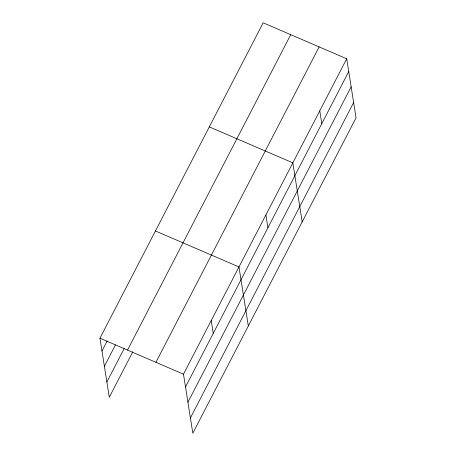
<?xml version="1.0" encoding="UTF-8"?>
<svg xmlns="http://www.w3.org/2000/svg" width="456" height="456" viewBox="0 0 456 456"><rect width="100%" height="100%" fill="white"/><g stroke="black" fill="none" stroke-linecap="round" stroke-linejoin="round"><path stroke-width="0.68" d="M132.799 351.815L109.292 397.239L99.944 338.215L263.175 22.8L346.708 58.761L356.056 117.785L192.825 433.2L183.477 374.176L346.708 58.761M101.973 351.017L107.194 340.923M104.39 366.271L115.488 344.822M106.875 381.985L124.18 348.549M127.509 350.083L290.74 34.667M155.912 362.309L319.143 46.894M185.501 386.984L348.737 71.569M187.918 402.232L351.148 86.822M190.409 417.947L353.639 102.532M209.31 126.888L292.837 162.849L302.185 221.872M155.445 230.975L238.972 266.937L248.32 325.96M99.944 338.215L183.477 374.176M319.776 110.808L321.799 123.61M265.905 214.896L267.934 227.698M211.225 320.557L213.254 333.364"/></g></svg>
